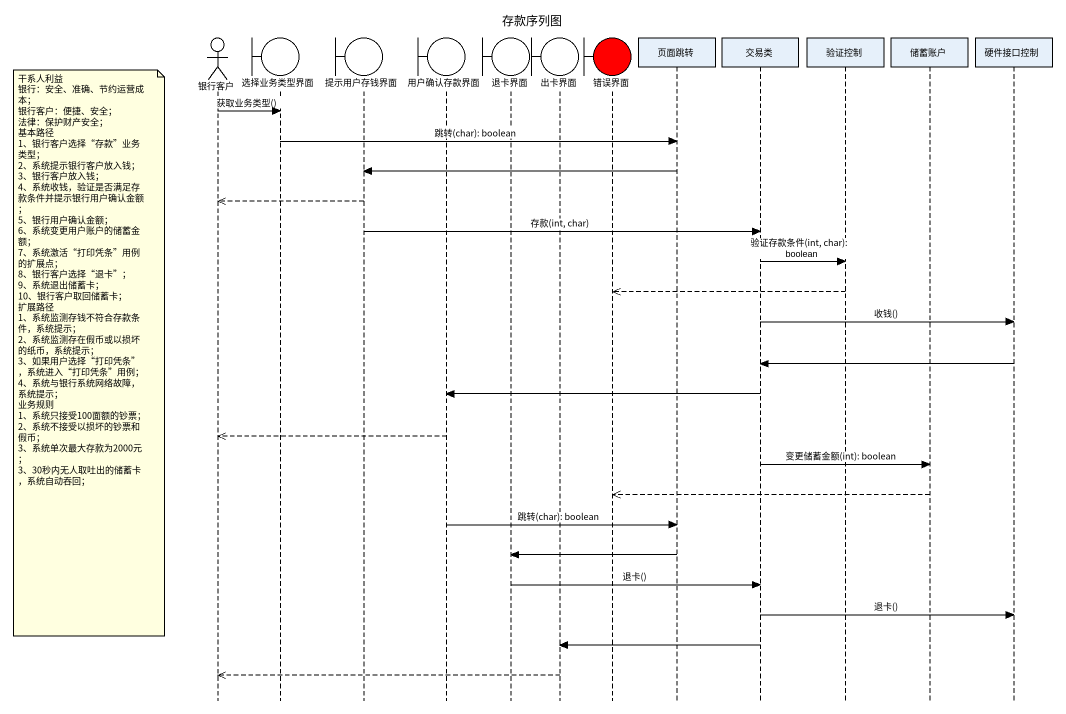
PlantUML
@startuml
title 存款序列图
hide footbox
actor 银行客户
boundary 选择业务类型界面
boundary 提示用户存钱界面
boundary 用户确认存款界面
boundary 退卡界面
boundary 出卡界面
boundary 错误界面 #FF0000
participant 页面跳转
participant 交易类
participant 验证控制
participant 储蓄账户
participant 硬件接口控制

银行客户 -> 选择业务类型界面 : 获取业务类型()
选择业务类型界面 -> 页面跳转 : 跳转(char): boolean
页面跳转 -> 提示用户存钱界面
提示用户存钱界面 -->> 银行客户
提示用户存钱界面 -> 交易类 : 存款(int, char)
交易类 -> 验证控制 : 验证存款条件(int, char): boolean
验证控制 -->> 错误界面
交易类 -> 硬件接口控制 : 收钱()
note left of 银行客户
  干系人利益
  银行：安全、准确、节约运营成本；
  银行客户：便捷、安全；
  法律：保护财产安全；
  基本路径
  1、银行客户选择“存款”业务类型；
  2、系统提示银行客户放入钱；
  3、银行客户放入钱；
  4、系统收钱，验证是否满足存款条件并提示银行用户确认金额；
  5、银行用户确认金额；
  6、系统变更用户账户的储蓄金额；
  7、系统激活“打印凭条”用例的扩展点；
  8、银行客户选择“退卡”；
  9、系统退出储蓄卡；
  10、银行客户取回储蓄卡；
  扩展路径
  1、系统监测存钱不符合存款条件，系统提示；
  2、系统监测存在假币或以损坏的纸币，系统提示；
  3、如果用户选择“打印凭条”，系统进入“打印凭条”用例；
  4、系统与银行系统网络故障，系统提示；
  业务规则
  1、系统只接受100面额的钞票；
  2、系统不接受以损坏的钞票和假币；
  3、系统单次最大存款为2000元；
  3、30秒内无人取吐出的储蓄卡，系统自动吞回；
end note
硬件接口控制 -> 交易类
交易类 -> 用户确认存款界面
用户确认存款界面 -->> 银行客户
交易类 -> 储蓄账户 : 变更储蓄金额(int): boolean
储蓄账户 -->> 错误界面
用户确认存款界面 -> 页面跳转 : 跳转(char): boolean
页面跳转 -> 退卡界面
退卡界面 -> 交易类 : 退卡()
交易类 -> 硬件接口控制 : 退卡()
交易类 -> 出卡界面
出卡界面 -->> 银行客户
@enduml
